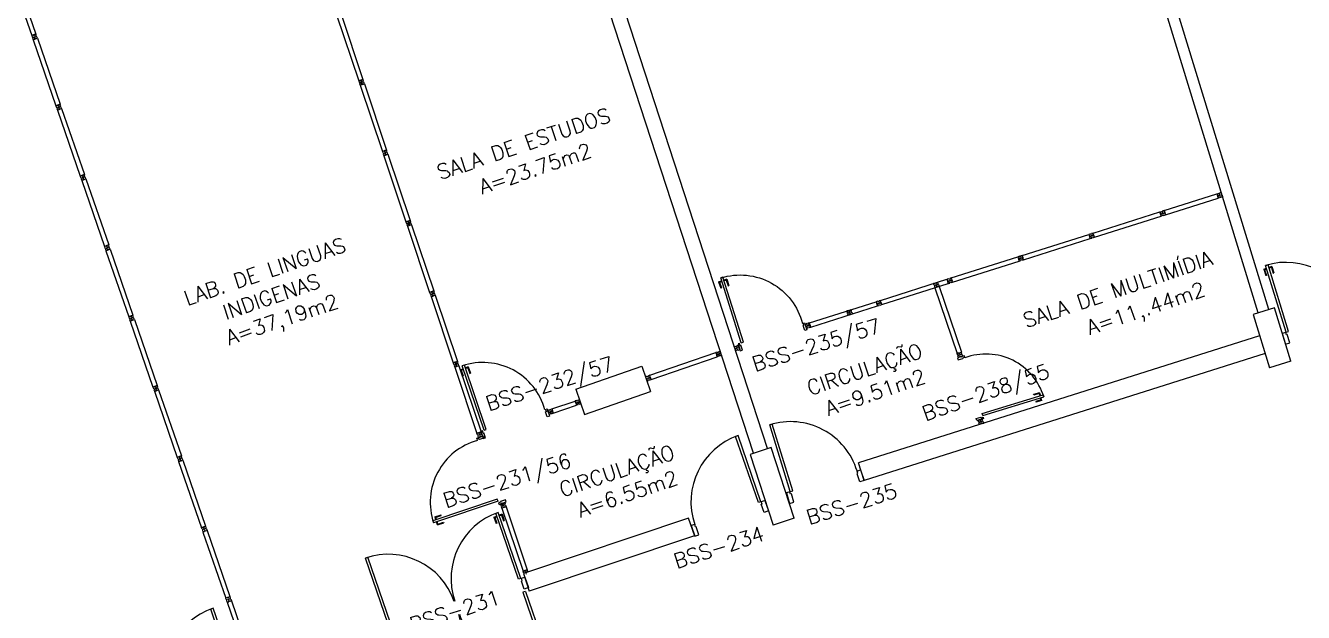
# Model space of a CAD drawing. Extents: x -152 to 150, y 325 to 437.
# Drawn here: x -137.2 to -120.01, y 390.46 to 398.35 of the extents above; entities that cross this region are included whole.
import ezdxf
from ezdxf.enums import TextEntityAlignment as Align

# ---------------------------------------------------------------- set-up
doc = ezdxf.new("R2010")
doc.units = 0
doc.header["$LTSCALE"] = 0.01
doc.header["$MEASUREMENT"] = 0
doc.linetypes.add('HIDDEN2', pattern=[0.1875, 0.125, -0.0625])
doc.layers.get('0').update_dxf_attribs({"linetype": 'CONTINUOUS'})
for name, color, linetype in [('ALV', 2, 'CONTINUOUS'), ('AREA', 2, 'CONTINUOUS'), ('DIV', 2, 'CONTINUOUS'), ('ESQ', 1, 'CONTINUOUS'), ('ESTR', 3, 'CONTINUOUS'), ('PORTA', 2, 'CONTINUOUS'), ('PROJ', 1, 'HIDDEN2'), ('TEXTO', 2, 'CONTINUOUS'), ('TEXTO-ENDEREÇO', 2, 'CONTINUOUS')]:
    doc.layers.add(name, color=color, linetype=linetype)
doc.styles.add('UNB-100', font='simplex.shx', dxfattribs={"height": 3})
doc.styles.add('UNB-100-1', font='simplex.shx', dxfattribs={"height": 0.2})

# ---------------------------------------------------------------- blocks, each defined once
blk = doc.blocks.new('DIVMT-SSC')
for p, q in [((0, 0.005), (0, -0.005)), ((0, -0.005), (0, 0.005)), ((-0.03, -0.03), (-0.03, -0.97)), ((0.006, -0.03), (-0.006, -0.03)), ((-0.005, 0), (0.005, 0)), ((0.005, 0), (-0.005, 0)), ((0.006, -0.02), (0.006, -0.03)), ((0.03, -0.03), (0.03, -0.97)), ((0.03, -0.97), (-0.03, -0.97)), ((-0.006, -0.98), (-0.006, -0.97)), ((-0.006, -0.98), (0.006, -0.98)), ((0.006, -1.001), (-0.006, -1.001)), ((0.005, -0.97), (-0.005, -0.97)), ((0, -0.994), (0, -1.007)), ((0, -1.02), (0, -1.021)), ((0.006, -0.98), (0.006, -0.97))]:
    blk.add_line(p, q)
blk.add_lwpolyline([(0.006, -0.02), (-0.006, -0.02), (0.006, -0.02), (0.006, -0.03), (0.03, -0.03), (0.03, -0.008), (0.02, -0.008), (0.02, 0.008), (0.03, 0.008), (0.03, 0.03), (0.006, 0.03), (0.006, 0.02), (-0.006, 0.02), (-0.006, 0.03), (-0.03, 0.03), (-0.03, 0.008), (-0.02, 0.008), (-0.02, -0.008), (-0.03, -0.008), (-0.03, -0.03), (-0.006, -0.03), (-0.006, -0.02), (-0.006, -0.03)])
blk = doc.blocks.new('MTT-SSC')
for p, q in [((-0.006, 0.03), (-0.03, 0.03)), ((-0.03, 0.008), (-0.03, 0.03)), ((-0.03, 0.008), (-0.02, 0.008)), ((-0.02, -0.008), (-0.02, 0.008)), ((-0.006, 0.0205), (-0.006, 0.03)), ((0.006, 0.0205), (-0.006, 0.0205)), ((0.0051, 0), (-0.0051, 0)), ((-0.0051, 0), (0.0051, 0)), ((0, -0.0051), (0, 0.0051)), ((0, 0.0051), (0, -0.0051)), ((0.006, 0.0205), (0.006, 0.03)), ((0.006, 0.03), (0.03, 0.03)), ((0.02, -0.008), (0.02, 0.008)), ((0.03, 0.008), (0.02, 0.008)), ((0.03, 0.008), (0.03, 0.03)), ((-0.03, -0.008), (-0.02, -0.008)), ((-0.03, -0.008), (-0.03, -0.03)), ((-0.03, -0.03), (-0.006, -0.03)), ((-0.03, -0.03), (-0.009, -0.03)), ((-0.009, -0.03), (-0.027, -0.03)), ((-0.006, -0.0205), (-0.006, -0.03)), ((-0.006, -0.0205), (-0.006, -0.03)), ((0.006, -0.0205), (-0.006, -0.0205)), ((-0.006, -0.0205), (0.006, -0.0205)), ((0.006, -0.0205), (0.006, -0.03)), ((0.006, -0.0205), (0.006, -0.03)), ((0.03, -0.03), (0.006, -0.03)), ((0.03, -0.008), (0.02, -0.008)), ((0.03, -0.008), (0.03, -0.03))]:
    blk.add_line(p, q)
blk = doc.blocks.new('PDV2E-SSC')
at = {"layer": 'DIV'}
for p, q in [((0.034, 0.925), (0.034, 0.835)), ((0.034, 0.925), (0.074, 0.925)), ((0.044, 0.915), (0.044, 0.835)), ((0.044, 0.915), (0.074, 0.915)), ((0.076, 0.05), (0.076, 0.965)), ((0.106, 0.965), (0.076, 0.965)), ((0.106, 0.05), (0.106, 0.965)), ((0.148, 0.925), (0.108, 0.925)), ((0.138, 0.915), (0.108, 0.915)), ((0.138, 0.915), (0.138, 0.835)), ((0.148, 0.925), (0.148, 0.835)), ((0.044, 0.835), (0.034, 0.835)), ((0.138, 0.835), (0.148, 0.835)), ((0.031, 0.05), (0.031, -0.05)), ((0.051, 0.05), (0.031, 0.05)), ((0.051, 0.02), (0.051, 0.05)), ((0.051, 0.02), (0.061, 0.02)), ((0.061, -0.05), (0.061, 0.02)), ((0.076, 0.05), (0.106, 0.05)), ((0.95, 0.02), (0.94, 0.02)), ((0.94, -0.05), (0.94, 0.02)), ((0.95, 0.02), (0.95, 0.05)), ((0.95, 0.05), (0.97, 0.05)), ((0.97, 0.05), (0.97, 0.035)), ((0.97, 0.035), (0.97, -0.035)), ((0.031, -0.05), (0.061, -0.05)), ((0.97, -0.05), (0.94, -0.05)), ((0.97, -0.035), (0.97, -0.05))]:
    blk.add_line(p, q, dxfattribs=at)
at = {"layer": 'DIV', "color": 1}
blk.add_arc((0.076, 0.1), 0.865, 356.6786, 90, dxfattribs=at)
blk = doc.blocks.new('MTINI-SSC')
for p, q in [((-0.03, 0.008), (-0.03, 0.028)), ((-0.03, 0.028), (-0.008, 0.028)), ((-0.03, 0.008), (-0.02, 0.008)), ((-0.02, 0), (-0.02, 0.008)), ((-0.001, 0), (-0.02, 0)), ((-0.008, 0.019), (-0.008, 0.028)), ((0.008, 0.019), (-0.008, 0.019)), ((0.005, 0), (-0.005, 0)), ((0.02, 0), (-0.001, 0)), ((0, -0.005), (0, 0.005)), ((0.008, 0.019), (0.008, 0.028)), ((0.03, 0.028), (0.008, 0.028)), ((0.03, 0.008), (0.02, 0.008)), ((0.02, 0), (0.02, 0.008)), ((0.03, 0.008), (0.03, 0.028))]:
    blk.add_line(p, q)
blk = doc.blocks.new('PDV2D-SSC')
for p, q in [((-0.148, 0.925), (-0.108, 0.925)), ((-0.148, 0.925), (-0.148, 0.835)), ((-0.138, 0.915), (-0.108, 0.915)), ((-0.138, 0.915), (-0.138, 0.835)), ((-0.106, 0.965), (-0.076, 0.965)), ((-0.106, 0.05), (-0.106, 0.965)), ((-0.076, 0.05), (-0.076, 0.965)), ((-0.034, 0.925), (-0.074, 0.925)), ((-0.044, 0.915), (-0.074, 0.915)), ((-0.044, 0.915), (-0.044, 0.835)), ((-0.034, 0.925), (-0.034, 0.835)), ((-0.138, 0.835), (-0.148, 0.835)), ((-0.044, 0.835), (-0.034, 0.835)), ((-0.95, 0.05), (-0.97, 0.05)), ((-0.97, 0.05), (-0.97, 0.035)), ((-0.97, 0.035), (-0.97, -0.035)), ((-0.95, 0.02), (-0.95, 0.05)), ((-0.95, 0.02), (-0.94, 0.02)), ((-0.94, -0.05), (-0.94, 0.02)), ((-0.076, 0.05), (-0.106, 0.05)), ((-0.051, 0.02), (-0.061, 0.02)), ((-0.061, -0.05), (-0.061, 0.02)), ((-0.051, 0.05), (-0.031, 0.05)), ((-0.051, 0.02), (-0.051, 0.05)), ((-0.031, 0.05), (-0.031, -0.05)), ((-0.97, -0.035), (-0.97, -0.05)), ((-0.97, -0.05), (-0.94, -0.05)), ((-0.031, -0.05), (-0.061, -0.05))]:
    blk.add_line(p, q)
at = {"color": 1}
blk.add_arc((-0.076, 0.1), 0.865, 90, 183.3214, dxfattribs=at)
blk = doc.blocks.new('PTDP-SSC')
at = {"color": 2}
for p, q in [((0.055, 1.015), (0.09, 1.015)), ((0.055, 0.075), (0.055, 1.015)), ((0.09, 0.075), (0.09, 1.015)), ((1.91, 0.075), (1.91, 1.015)), ((1.945, 1.015), (1.91, 1.015)), ((1.945, 0.075), (1.945, 1.015)), ((0.05, 0.075), (0, 0.075)), ((0, 0.075), (0, -0.075)), ((0.05, 0.04), (0.05, 0.075)), ((0.06, 0.04), (0.05, 0.04)), ((0.055, 0.075), (0.09, 0.075)), ((0.06, -0.075), (0.06, 0.04)), ((1.945, 0.075), (1.91, 0.075)), ((1.94, -0.075), (1.94, 0.04)), ((1.94, 0.04), (1.95, 0.04)), ((1.95, 0.04), (1.95, 0.075)), ((1.95, 0.075), (2, 0.075)), ((2, 0.075), (2, -0.075)), ((0, -0.075), (0.06, -0.075)), ((2, -0.075), (1.94, -0.075))]:
    blk.add_line(p, q, dxfattribs=at)
at = {"color": 1}
for centre, start, end in [((0.055, 0.075), 0, 90), ((1.945, 0.075), 90, 180)]:
    blk.add_arc(centre, 0.94, start, end, dxfattribs=at)
blk = doc.blocks.new('porta1')
at = {"layer": 'ALV'}
blk.add_line((-125.924, 392.234), (-125.999, 392.472), dxfattribs=at)
at = {"layer": 'ESQ'}
for p, q in [((-126.916, 392.085), (-127.193, 392.983)), ((-126.883, 392.095), (-127.159, 392.993)), ((-126.018, 392.361), (-125.97, 392.377)), ((-126.007, 392.328), (-126.018, 392.361)), ((-126.017, 392.325), (-126.007, 392.328)), ((-125.981, 392.216), (-126.017, 392.325)), ((-125.97, 392.377), (-125.924, 392.234)), ((-125.924, 392.234), (-125.981, 392.216)), ((-126.921, 392.083), (-126.969, 392.069)), ((-126.969, 392.069), (-126.925, 391.925)), ((-126.911, 392.05), (-126.921, 392.083)), ((-126.916, 392.085), (-126.883, 392.095)), ((-126.901, 392.053), (-126.911, 392.05)), ((-126.867, 391.943), (-126.901, 392.053)), ((-126.925, 391.925), (-126.867, 391.943))]:
    blk.add_line(p, q, dxfattribs=at)
blk.add_arc((-126.916, 392.085), 0.94, 17.1067, 107.1067, dxfattribs=at)
blk = doc.blocks.new('port2')
at = {"layer": 'ESQ'}
for p, q in [((-127.618, 392.837), (-127.651, 392.825)), ((-127.345, 391.936), (-127.651, 392.825)), ((-127.312, 391.948), (-127.618, 392.837)), ((-127.308, 391.95), (-127.26, 391.966)), ((-127.296, 391.916), (-127.308, 391.95)), ((-127.26, 391.966), (-127.211, 391.824)), ((-127.312, 391.948), (-127.345, 391.936)), ((-127.306, 391.913), (-127.296, 391.916)), ((-127.268, 391.804), (-127.306, 391.913)), ((-127.211, 391.824), (-127.268, 391.804)), ((-128.201, 391.642), (-128.249, 391.626)), ((-128.249, 391.626), (-128.202, 391.484)), ((-128.19, 391.609), (-128.201, 391.642)), ((-128.181, 391.612), (-128.19, 391.609)), ((-128.145, 391.502), (-128.181, 391.612)), ((-128.202, 391.484), (-128.145, 391.502))]:
    blk.add_line(p, q, dxfattribs=at)
blk.add_arc((-127.312, 391.948), 0.94, 108.9909, 198.9909, dxfattribs=at)
blk = doc.blocks.new('port3')
at = {"layer": 'ESQ'}
for p, q in [((-130.572, 390.905), (-130.878, 391.793)), ((-130.539, 390.916), (-130.845, 391.805)), ((-130.794, 391.779), (-130.831, 391.766)), ((-130.794, 391.779), (-130.765, 391.694)), ((-130.903, 391.742), (-130.865, 391.755)), ((-130.903, 391.742), (-130.874, 391.657)), ((-130.89, 391.736), (-130.861, 391.746)), ((-130.89, 391.736), (-130.864, 391.66)), ((-130.864, 391.66), (-130.874, 391.657)), ((-130.8, 391.766), (-130.828, 391.757)), ((-130.8, 391.766), (-130.774, 391.691)), ((-130.774, 391.691), (-130.765, 391.694)), ((-132.632, 391.19), (-132.599, 391.201)), ((-132.326, 390.301), (-132.632, 391.19)), ((-132.293, 390.312), (-132.599, 391.201)), ((-130.534, 390.918), (-130.487, 390.934)), ((-130.523, 390.884), (-130.534, 390.918)), ((-130.487, 390.934), (-130.438, 390.792)), ((-130.539, 390.916), (-130.572, 390.905)), ((-130.532, 390.881), (-130.523, 390.884)), ((-130.495, 390.772), (-130.532, 390.881)), ((-130.438, 390.792), (-130.495, 390.772)), ((-130.479, 390.741), (-130.512, 390.73)), ((-130.512, 390.73), (-130.206, 389.841)), ((-130.479, 390.741), (-130.173, 389.852)), ((-132.331, 390.299), (-132.378, 390.283)), ((-132.378, 390.283), (-132.329, 390.141)), ((-132.319, 390.266), (-132.331, 390.299)), ((-132.326, 390.301), (-132.293, 390.312)), ((-132.31, 390.269), (-132.319, 390.266)), ((-132.272, 390.161), (-132.31, 390.269)), ((-132.329, 390.141), (-132.272, 390.161)), ((-132.266, 390.126), (-132.233, 390.137)), ((-132.266, 390.126), (-131.96, 389.237)), ((-132.233, 390.137), (-131.927, 389.249)), ((-130.257, 389.866), (-130.287, 389.951)), ((-130.251, 389.879), (-130.277, 389.954)), ((-130.251, 389.879), (-130.222, 389.889)), ((-130.161, 389.91), (-130.189, 389.9)), ((-130.161, 389.91), (-130.187, 389.986)), ((-130.148, 389.904), (-130.186, 389.891)), ((-130.148, 389.904), (-130.178, 389.989)), ((-130.257, 389.866), (-130.219, 389.879)), ((-131.96, 389.237), (-131.927, 389.249))]:
    blk.add_line(p, q, dxfattribs=at)
for centre, start, end in [((-130.539, 390.916), 108.9909, 198.9909), ((-132.326, 390.301), 18.9909, 108.9909), ((-132.266, 390.126), 288.9909, 18.9909), ((-130.479, 390.741), 198.9909, 288.9909)]:
    blk.add_arc(centre, 0.94, start, end, dxfattribs=at)

msp = doc.modelspace()

# ---------------------------------------------------------------- linework, layer by layer
at = {"layer": 'ALV'}
for p, q in [((-127.413, 392.6), (-131.875, 406.293)), ((-120.621, 394.489), (-124.03, 405.588)), ((-120.477, 394.533), (-123.344, 403.867)), ((-127.222, 392.662), (-130.724, 403.407)), ((-120.605, 394.179), (-125.999, 392.472)), ((-120.53, 393.941), (-125.924, 392.234)), ((-128.284, 391.728), (-130.507, 390.982)), ((-128.202, 391.484), (-128.284, 391.728)), ((-128.204, 391.491), (-130.428, 390.745)), ((-130.507, 390.982), (-130.428, 390.745))]:
    msp.add_line(p, q, dxfattribs=at)
at = {"layer": 'DIV'}
for p, q in [((-121.888, 395.865), (-121.176, 396.09)), ((-121.176, 396.09), (-121.158, 396.033)), ((-121.14, 396.077), (-121.136, 396.065)), ((-121.12, 396.076), (-121.119, 396.077)), ((-121.87, 395.807), (-121.158, 396.033)), ((-121.16, 396.07), (-121.169, 396.067)), ((-121.169, 396.066), (-121.166, 396.056)), ((-121.157, 396.058), (-121.166, 396.055)), ((-121.157, 396.058), (-121.16, 396.07)), ((-121.145, 396.068), (-121.132, 396.072)), ((-121.888, 395.865), (-121.87, 395.807)), ((-124.966, 394.89), (-124.989, 394.882)), ((-124.982, 394.861), (-124.989, 394.882)), ((-124.963, 394.881), (-124.966, 394.89)), ((-124.952, 394.885), (-124.963, 394.881)), ((-124.955, 394.894), (-124.932, 394.901)), ((-124.952, 394.885), (-124.955, 394.894)), ((-124.925, 394.88), (-124.934, 394.877)), ((-124.929, 394.862), (-124.934, 394.877)), ((-124.925, 394.88), (-124.932, 394.901)), ((-124.982, 394.861), (-124.972, 394.865)), ((-124.977, 394.846), (-124.967, 394.849)), ((-124.977, 394.846), (-124.97, 394.825)), ((-124.967, 394.849), (-124.972, 394.865)), ((-124.913, 394.844), (-124.97, 394.825)), ((-124.97, 394.825), (-124.947, 394.833)), ((-124.97, 394.825), (-124.95, 394.832)), ((-124.97, 394.825), (-124.672, 393.944)), ((-124.95, 394.832), (-124.967, 394.826)), ((-124.956, 394.862), (-124.946, 394.865)), ((-124.946, 394.865), (-124.956, 394.862)), ((-124.952, 394.868), (-124.949, 394.858)), ((-124.949, 394.858), (-124.952, 394.868)), ((-124.95, 394.842), (-124.939, 394.846)), ((-124.939, 394.846), (-124.95, 394.842)), ((-124.95, 394.842), (-124.947, 394.833)), ((-124.95, 394.842), (-124.947, 394.833)), ((-124.937, 394.836), (-124.946, 394.833)), ((-124.939, 394.846), (-124.936, 394.837)), ((-124.939, 394.846), (-124.936, 394.837)), ((-124.913, 394.844), (-124.936, 394.837)), ((-124.92, 394.865), (-124.929, 394.862)), ((-124.92, 394.865), (-124.913, 394.844)), ((-124.913, 394.844), (-124.615, 393.961)), ((-129.802, 393.464), (-128.914, 393.77)), ((-128.914, 393.77), (-128.796, 393.43)), ((-129.802, 393.464), (-129.685, 393.123)), ((-129.685, 393.123), (-128.796, 393.43)), ((-130.161, 393.184), (-130.182, 393.176)), ((-130.174, 393.154), (-130.182, 393.176)), ((-130.165, 393.157), (-130.174, 393.154)), ((-130.165, 393.157), (-130.161, 393.145)), ((-130.161, 393.184), (-130.158, 393.174)), ((-130.143, 393.179), (-130.158, 393.174)), ((-130.149, 393.156), (-130.139, 393.159)), ((-130.139, 393.159), (-130.149, 393.156)), ((-130.146, 393.189), (-130.125, 393.196)), ((-130.146, 393.189), (-130.143, 393.179)), ((-130.142, 393.153), (-130.146, 393.163)), ((-130.146, 393.163), (-130.142, 393.153)), ((-130.127, 393.17), (-130.118, 393.173)), ((-130.127, 393.17), (-130.118, 393.173)), ((-130.123, 393.159), (-130.127, 393.17)), ((-130.127, 393.17), (-130.123, 393.159)), ((-130.125, 393.196), (-129.811, 393.302)), ((-130.125, 393.196), (-130.106, 393.139)), ((-130.125, 393.196), (-130.118, 393.173)), ((-130.123, 393.159), (-130.114, 393.162)), ((-130.123, 393.159), (-130.114, 393.162)), ((-130.117, 393.172), (-130.114, 393.163)), ((-130.106, 393.139), (-130.114, 393.162)), ((-130.106, 393.139), (-130.113, 393.159)), ((-130.113, 393.159), (-130.107, 393.142)), ((-130.106, 393.139), (-129.791, 393.246)), ((-129.811, 393.302), (-129.791, 393.246)), ((-130.161, 393.145), (-130.17, 393.142)), ((-130.17, 393.142), (-130.163, 393.12)), ((-130.142, 393.127), (-130.163, 393.12)), ((-130.13, 393.141), (-130.145, 393.136)), ((-130.142, 393.127), (-130.145, 393.136)), ((-130.127, 393.132), (-130.13, 393.141)), ((-130.127, 393.132), (-130.106, 393.139)), ((-130.738, 391.881), (-130.795, 391.862)), ((-130.795, 391.862), (-130.511, 391.013)), ((-130.738, 391.881), (-130.454, 391.032)), ((-134.818, 391.54), (-134.511, 390.651)), ((-134.761, 391.56), (-134.455, 390.671)), ((-130.454, 391.032), (-130.511, 391.013)), ((-130.478, 391.024), (-130.488, 391.021)), ((-130.485, 391.012), (-130.488, 391.021)), ((-130.485, 391.012), (-130.474, 391.016)), ((-130.467, 390.996), (-130.479, 390.992)), ((-130.474, 391.016), (-130.477, 391.025)), ((-130.475, 391), (-130.471, 390.987)), ((-130.467, 390.976), (-130.467, 390.975)), ((-134.435, 390.614), (-134.492, 390.595)), ((-134.492, 390.595), (-134.215, 389.791)), ((-134.435, 390.614), (-134.158, 389.81))]:
    msp.add_line(p, q, dxfattribs=at)
at = {"layer": 'ESQ'}
msp.add_line((-127.193, 392.983), (-127.159, 392.993), dxfattribs=at)
at = {"layer": 'ESTR'}
for p, q in [((-120.403, 394.555), (-120.69, 394.467)), ((-120.183, 393.838), (-120.403, 394.555)), ((-120.69, 394.467), (-120.47, 393.75)), ((-120.183, 393.838), (-120.469, 393.751)), ((-127.172, 392.678), (-127.458, 392.585)), ((-126.863, 391.727), (-127.172, 392.678)), ((-127.458, 392.585), (-127.148, 391.634)), ((-126.863, 391.727), (-127.147, 391.634))]:
    msp.add_line(p, q, dxfattribs=at)
at = {"layer": 'PORTA'}
for p, q in [((-120.547, 395.076), (-120.509, 395.088)), ((-120.547, 395.076), (-120.52, 394.99)), ((-120.535, 395.069), (-120.506, 395.078)), ((-120.535, 395.069), (-120.511, 394.993)), ((-120.438, 395.111), (-120.476, 395.099)), ((-120.444, 395.098), (-120.473, 395.089)), ((-120.444, 395.098), (-120.42, 395.022)), ((-120.438, 395.111), (-120.411, 395.025)), ((-120.511, 394.993), (-120.52, 394.99)), ((-120.42, 395.022), (-120.411, 395.025))]:
    msp.add_line(p, q, dxfattribs=at)
at = {"layer": 'PROJ', "ltscale": 2}
for centre, end_param in [((-117.492, 402.849), 6.106157), ((-118.593, 402.52), 6.105121)]:
    msp.add_ellipse(centre, major_axis=(1.906, -7.306), ratio=0.225258, start_param=3.141593, end_param=end_param, dxfattribs=at)

# ---------------------------------------------------------------- block references
for name, p in [('porta1', (0, 0)), ('port2', (0, 0)), ('port3', (0, 0)), ('port2', (-7.062, -2.321))]:
    msp.add_blockref(name, p)
at = {"layer": 'DIV'}
for name, p, rotation in [('DIVMT-SSC', (-137.409, 399.147), 19.02439024390198), ('DIVMT-SSC', (-133.002, 398.537), 18.53659999999908), ('DIVMT-SSC', (-137.083, 398.201), 19.02439024390198), ('DIVMT-SSC', (-132.684, 397.589), 18.53659999999908), ('DIVMT-SSC', (-136.757, 397.255), 19.02439024390198), ('DIVMT-SSC', (-132.366, 396.641), 18.53659999999908), ('DIVMT-SSC', (-136.43, 396.309), 19.02439024390198), ('MTT-SSC', (-121.138, 396.07), 197.5609756097554), ('DIVMT-SSC', (-132.048, 395.693), 18.53659999999908), ('DIVMT-SSC', (-122.862, 395.525), 107.5609756097525), ('MTT-SSC', (-121.908, 395.827), 197.5609756097554), ('DIVMT-SSC', (-123.816, 395.223), 107.5609756097525), ('DIVMT-SSC', (-136.104, 395.363), 19.02439024390198), ('DIVMT-SSC', (-124.77, 394.921), 107.5609756097525), ('DIVMT-SSC', (-125.724, 394.619), 107.5609756097525), ('DIVMT-SSC', (-131.73, 394.745), 18.53659999999908), ('DIVMT-SSC', (-126.678, 394.317), 107.5609756097525), ('MTT-SSC', (-126.118, 394.495), 288.5331318276302), ('DIVMT-SSC', (-135.778, 394.417), 19.02439024390198), ('PDV2E-SSC', (-131.091, 392.837), 18.69665206645758), ('MTT-SSC', (-127.632, 394.015), 197.5609756097554), ('DIVMT-SSC', (-128.826, 393.61), 109.0243902438417), ('MTT-SSC', (-127.88, 393.936), 108.6966520663703), ('MTT-SSC', (-124.635, 393.924), 287.1226956947972), ('DIVMT-SSC', (-131.412, 393.797), 18.53659999999908), ('DIVMT-SSC', (-135.452, 393.471), 19.02439024390198), ('MTT-SSC', (-129.772, 393.284), 108.6966520663703), ('MTT-SSC', (-124.352, 393.025), 287.9834289309346), ('PDV2E-SSC', (-130.776, 391.899), 108.6966520664653), ('MTT-SSC', (-131.094, 392.848), 17.07317073170612), ('DIVMT-SSC', (-135.126, 392.525), 19.02439024390198), ('MTT-SSC', (-130.776, 391.9), 287.0735398700554), ('MTT-SSC', (-134.799, 391.579), 19.02439024390198), ('MTINI-SSC', (-130.473, 390.994), 18.89833261086049), ('MTT-SSC', (-134.473, 390.633), 19.02439024390198)]:
    msp.add_blockref(name, p, dxfattribs=dict(at, rotation=rotation))
at = {"layer": 'DIV', "xscale": -1, "rotation": 17.5609756097486}
msp.add_blockref('PDV2D-SSC', (-127.633, 394.015), dxfattribs=at)
at = {"layer": 'DIV', "xscale": 0.9394975429190304, "yscale": 0.939497542919014, "zscale": 0.9394975429190124, "rotation": 287.0735398700561}
msp.add_blockref('PDV2D-SSC', (-124.352, 393.026), dxfattribs=at)
at = {"layer": 'PORTA', "rotation": 17.07317073170612}
msp.add_blockref('PTDP-SSC', (-120.276, 394.14), dxfattribs=at)

# ---------------------------------------------------------------- texts
at = {"layer": 'AREA', "style": 'UNB-100'}
for s, p in [('A=23.75m2', (-130.316, 396.337)), ('A=11,.44m2', (-122.104, 394.456)), ('A=37,19m2', (-133.722, 394.307)), ('A=9.51m2', (-125.742, 393.326)), ('A=6.55m2', (-129.075, 391.96))]:
    msp.add_text(s, height=0.2, rotation=18.7859, dxfattribs=at).set_placement(p, align=Align.CENTER)
at = {"layer": 'TEXTO', "style": 'UNB-100'}
for s, p in [('SALA DE ESTUDOS', (-130.47, 396.669)), ('LAB. DE LINGUAS', (-133.953, 394.952)), ('SALA DE MULTIMÍDIA', (-122.481, 394.711)), ('INDIGENAS', (-133.864, 394.614)), ('CIRCULAÇÃO', (-125.884, 393.634)), ('CIRCULAÇÃO', (-129.217, 392.268))]:
    msp.add_text(s, height=0.2, rotation=18.7859, dxfattribs=at).set_placement(p, align=Align.CENTER)
at = {"layer": 'TEXTO-ENDEREÇO', "style": 'UNB-100-1'}
for s, rotation, p in [('BSS-235/57', 17.3635, (-126.537, 393.963)), ('BSS-232/57', 18.1275, (-130.123, 393.442)), ('BSS-238/55', 19.2824, (-124.254, 393.325)), ('BSS-231/56', 18.1275, (-130.695, 392.14)), ('BSS-235', 17.3635, (-126.061, 391.822)), ('BSS-234', 18.1275, (-127.847, 391.24)), ('BSS-231', 18.1275, (-131.399, 390.384))]:
    msp.add_text(s, height=0.2, rotation=rotation, dxfattribs=at).set_placement(p, align=Align.CENTER)

doc.saveas('drawing.dxf')
